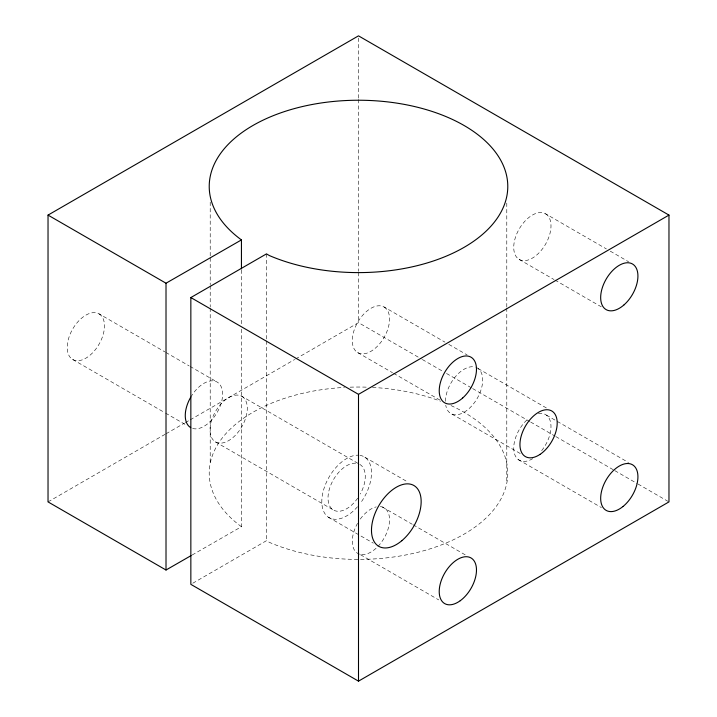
<?xml version="1.0" encoding="UTF-8"?>
<svg xmlns="http://www.w3.org/2000/svg" width="717" height="717" viewBox="0 0 717 717"><rect width="100%" height="100%" fill="white"/><g stroke="black" fill="none" stroke-linecap="round" stroke-linejoin="round"><path stroke-width="0.54" stroke-dasharray="3.58 2.69" d="M48.03 501.9L165.062 434.332M166.03 433.776L184.403 423.164M185.371 422.609L189.243 420.377M190.211 419.812L294.669 359.504M295.628 358.948L358.5 322.65L421.372 358.948M192.783 583.235L266.482 540.69L269.404 542.375A149.288 86.192 0 0 0 477.486 525.274A149.288 86.192 0 0 0 449.72 404.997M192.12 555.021L241.441 526.708L241.441 326.952M545.538 213.791A26.341 15.209 -60 0 1 537.185 254.607A26.341 15.209 -60 0 1 514.367 241.432A26.341 15.209 -60 0 1 545.538 213.791L606.385 248.924M610.248 251.156L628.603 261.75M519.189 259.429L553.963 279.505M554.931 280.06L601.294 306.822M384.088 307.001A26.341 15.209 -60 0 1 375.744 347.817A26.341 15.209 -60 0 1 352.925 334.642A26.341 15.209 -60 0 1 384.088 307.001L444.943 342.134M448.806 344.366L467.161 354.96M478.105 368.547L547.779 408.771M546.372 415.107L628.477 462.51M422.331 359.504L442.649 371.236M446.512 373.467L471.661 387.987M472.628 388.542L529.693 421.488M530.661 422.053L554.841 436.008M555.809 436.563L613.842 470.074M614.81 470.63L637.054 483.473M638.022 484.029L668.97 501.9M357.747 352.63L392.522 372.706M393.49 373.27L439.853 400.032M451.952 414.103L520.659 453.771M518.355 459.633L601.42 507.591M364.872 457.231L407.865 482.048M99.018 313.849A26.341 15.209 -60 0 1 90.665 354.664A26.341 15.209 -60 0 1 67.855 341.489A26.341 15.209 -60 0 1 99.018 313.849L164.856 351.859M165.824 352.423L189.064 365.84M190.032 366.396L217.143 382.044M241.835 396.304A26.341 15.209 -60 0 1 233.482 437.11A26.341 15.209 -60 0 1 210.673 423.944A26.341 15.209 -60 0 1 241.835 396.304L357.882 463.307M382.304 506.982L412.239 524.27M413.207 524.826L466.337 555.496M72.677 359.477L164.596 412.553M165.564 413.109L186.85 425.405M215.494 441.932L333.468 510.047M328.413 517.235L373.306 543.163M360.508 554.734L438.741 599.905M506.785 203.081L506.785 306.867M506.785 307.978L506.785 483.186M358.5 38.082L358.5 98.346M358.5 99.457L358.5 271.322M358.5 272.433L358.5 322.65M266.482 253.89L266.482 339.813M266.482 340.933L266.482 540.69M241.441 270.04L241.441 325.832M210.215 202.122L210.215 256.803M210.215 257.914L210.215 284.703M210.215 285.814L210.215 307.019M210.215 308.14L210.215 463.254M241.441 526.708A149.288 86.192 0 0 1 221.221 439.36A149.288 86.192 0 0 1 344.518 387.413M350.093 387.171A149.288 86.192 0 0 1 366.907 387.171M372.464 387.413A149.288 86.192 0 0 1 440.623 401.251M190.722 397.218A26.341 15.254 -59.9 0 1 216.848 381.892A26.341 15.254 -59.9 0 1 217.699 411.468A26.341 15.254 -59.9 0 1 191.609 428.085M538.359 413.548A26.341 15.209 -60 0 1 550.952 425.244A26.341 15.209 -60 0 1 540.591 451.916M532.758 458.647A26.341 15.209 -60 0 1 513.847 450.393A26.341 15.209 -60 0 1 528.743 418.37M380.279 506.578A26.341 15.209 -60 0 1 386.705 532.874A26.341 15.209 -60 0 1 360.526 554.429M359.54 554.178A26.341 15.209 -60 0 1 357.541 523.338M360.275 519.072A26.341 15.209 -60 0 1 376.264 506.892M476.169 367.427A26.341 15.209 -60 0 1 473.363 404.029A26.341 15.209 -60 0 1 445.741 405.248M445.436 401.323A26.341 15.209 -60 0 1 455.797 376.264A26.341 15.209 -60 0 1 475.219 367.095M359.817 464.419A26.341 15.209 -60 0 1 360.293 493.986M357.702 498.163A26.341 15.209 -60 0 1 332.751 509.59A26.341 15.209 -60 0 1 332.984 480.489A26.341 15.209 -60 0 1 357.98 463.621M359.889 455.331A35.124 20.282 -60 0 1 360.077 503.594M357.496 506.767A35.124 20.282 -60 0 1 321.808 501.237A35.124 20.282 -60 0 1 358.016 455.17"/><path stroke-width="1.08" d="M48.03 215.1L358.5 35.85L668.97 215.1L668.97 501.9L358.5 681.15L190.847 584.355L190.847 297.555L266.482 253.89L269.404 255.575A149.288 86.192 0 0 0 504.714 203.807A149.288 86.192 0 0 0 324.003 102.567A149.288 86.192 0 0 0 241.441 239.908L166.012 283.215L48.03 215.1L48.03 501.9L166.012 570.015L191.152 555.576M190.847 297.555L358.5 394.35L668.97 215.1M358.5 394.35L358.5 681.15M241.441 239.908L241.441 268.92M166.012 283.215L166.012 570.015M190.722 427.637A26.341 15.254 -59.9 0 1 190.722 397.218M624.113 304.797A26.341 15.209 -60 0 0 632.466 263.981A26.341 15.209 -60 0 0 601.303 291.622A26.341 15.209 -60 0 0 624.113 304.797M622.921 506.569A26.341 15.209 -60 0 0 633.308 465.297A26.341 15.209 -60 0 0 601.662 490.822A26.341 15.209 -60 0 0 622.921 506.569M462.671 397.998A26.341 15.209 -60 0 0 471.024 357.191A26.341 15.209 -60 0 0 439.862 384.832A26.341 15.209 -60 0 0 462.671 397.998M460.233 600.729A26.341 15.209 -60 0 0 472.664 559.17A26.341 15.209 -60 0 0 440.659 582.41A26.341 15.209 -60 0 0 460.233 600.729M540.026 454.39A26.341 15.209 -60 0 0 553.927 412.741A26.341 15.209 -60 0 0 521.761 434.224A26.341 15.209 -60 0 0 540.026 454.39M401.807 540.717A35.124 20.282 -60 0 0 414.551 485.911A35.124 20.282 -60 0 0 372.598 521.116A35.124 20.282 -60 0 0 401.807 540.717"/></g></svg>
